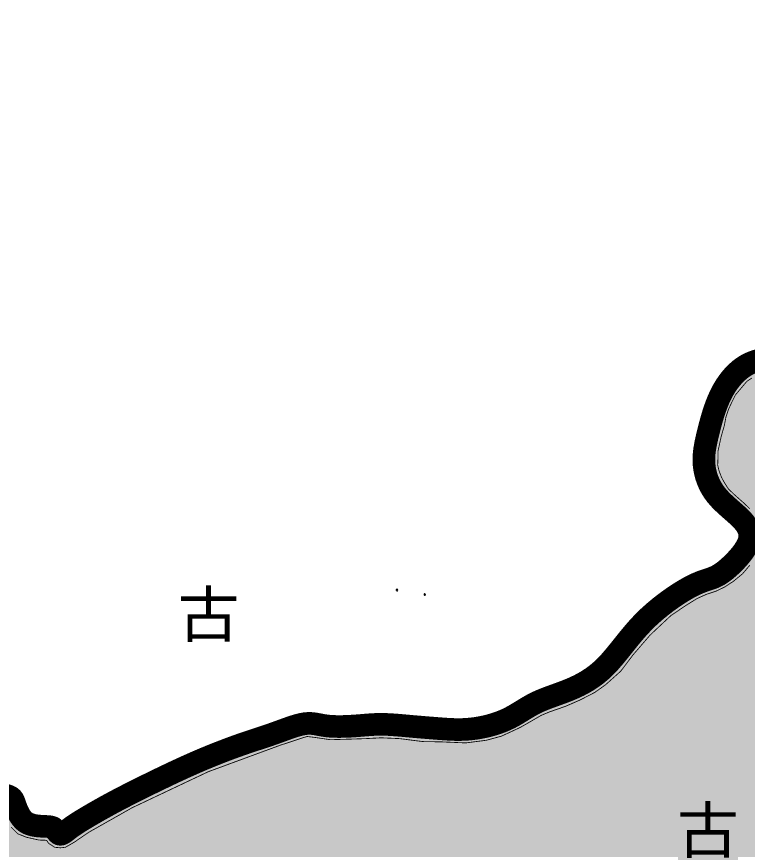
# Model space of a CAD drawing. Extents: x 13573007 to 22079938, y 2388446 to 8397471.
# Drawn here: x 18305252 to 19179225, y 6317948 to 7313875 of the extents above; entities that cross this region are included whole.
import ezdxf

# ---------------------------------------------------------------- set-up
doc = ezdxf.new("R2010")
doc.units = 0
doc.header["$MEASUREMENT"] = 0
for name, color, linetype in [('5黄河中游经济区', 30, 'CONTINUOUS'), ('BOUNDY', 13, 'CONTINUOUS'), ('注记', 7, 'CONTINUOUS'), ('海岸线', 5, 'CONTINUOUS'), ('片区', 3, 'CONTINUOUS')]:
    doc.layers.add(name, color=color, linetype=linetype)
doc.styles.get("Standard").update_dxf_attribs({"font": 'simhei.ttf'})

msp = doc.modelspace()

# ---------------------------------------------------------------- hatches: boundary and pattern name
at = {"layer": '5黄河中游经济区'}
msp.add_hatch(color=256, dxfattribs=at).paths.add_polyline_path([(17441418, 6608166), (17491377, 6421441), (17469907, 6391040), (17494084, 6337222), (17537918, 6288939), (17537470, 6239761), (17562518, 6229479), (17633438, 6269395), (17730176, 6269395), (17769009, 6242709), (17761468, 6211830), (17707593, 6149390), (17670600, 6116803), (17732392, 6080050), (17759629, 6051654), (17765166, 6032244), (17817428, 6014555), (17821263, 5983124), (17839687, 5938418), (17868615, 5934725), (17894664, 5890953), (17954730, 5886890), (17964823, 5908028), (17945843, 5954587), (18011319, 5969124), (18082371, 5951891), (18172129, 5988138), (18216213, 5983349), (18229630, 5914380), (18140377, 5795590), (18125999, 5739600), (18207776, 5656066), (18335813, 5680286), (18427086, 5713512), (18445116, 5839094), (18495260, 5940461), (18556109, 5962424), (18588892, 5899722), (18539650, 5832632), (18530244, 5767826), (18631545, 5733187), (18706245, 5672839), (18771038, 5666645), (18808787, 5688044), (18821745, 5724086), (18835267, 5744359), (18834140, 5790538), (18878650, 5837842), (18942316, 5921188), (19027898, 5952203), (19085793, 5990993), (19101380, 5963649), (19156731, 6011342), (19199039, 6013568), (19253580, 6112559), (19298029, 6110953), (19332810, 6136497), (19426799, 6150312), (19462045, 6188304), (19436707, 6251666), (19436129, 6325077), (19459748, 6335775), (19471708, 6394714), (19525868, 6434801), (19549862, 6409104), (19547463, 6354285), (19571458, 6346748), (19666751, 6398483), (19684576, 6381352), (19725367, 6415271), (19771185, 6420498), (19798950, 6498272), (19892873, 6526024), (19917210, 6474289), (19952732, 6431589), (19952344, 6396514), (19938501, 6386205), (19962658, 6341442), (20014227, 6332218), (20077468, 6347953), (20087364, 6379729), (20077246, 6428577), (20077789, 6488804), (20088917, 6502097), (20120130, 6489346), (20150258, 6419625), (20165729, 6414199), (20218123, 6485085), (20358372, 6566289), (20391861, 6599686), (20434724, 6617435), (20481262, 6622638), (20563927, 6703734), (20525563, 6810828), (20471781, 6896589), (20399236, 6853083), (20380975, 6865835), (20361713, 6899840), (20340162, 6955964), (20342619, 7032091), (20316258, 7081893), (20294160, 7095248), (20303415, 7137004), (20340938, 7114251), (20359950, 7118501), (20389718, 7103499), (20408480, 7125502), (20405978, 7159507), (20427949, 7188223), (20418736, 7233517), (20468726, 7265135), (20483340, 7291464), (20469989, 7309317), (20437259, 7299580), (20400313, 7275655), (20373254, 7316744), (20347303, 7357467), (20379139, 7416072), (20487024, 7544587), (20508097, 7555552), (20520748, 7541667), (20541013, 7517956), (20552026, 7530248), (20534405, 7627244), (20560502, 7684503), (20584576, 7716009), (20581089, 7826323), (20627706, 7992117), (20618365, 8016097), (20545074, 8085988), (20526603, 8084078), (20465716, 8030347), (20382916, 8021010), (20344400, 7999942), (20302991, 8027004), (20270792, 8131177), (20258109, 8151770), (20212215, 8172975), (20168113, 8154697), (20131002, 8171093), (20140145, 8199047), (20158163, 8231302), (20133667, 8293946), (20062289, 8281547), (20042529, 8250386), (20002192, 8200391), (19994662, 8185339), (20047370, 8175932), (20061084, 8149322), (20068976, 8111376), (20052911, 8073585), (20016574, 8013247), (19932493, 7815704), (19953006, 7791686), (19945387, 7750679), (19910808, 7737791), (19873298, 7719045), (19829928, 7678039), (19771319, 7663979), (19722088, 7676281), (19678717, 7695613), (19658204, 7646991), (19616599, 7527116), (19600775, 7486110), (19590811, 7445103), (19573815, 7408783), (19580848, 7376564), (19614255, 7356060), (19647075, 7382422), (19688688, 7386522), (19715648, 7385937), (19742022, 7370706), (19767809, 7361918), (19784220, 7380078), (19798286, 7405854), (19826505, 7422894), (19851034, 7424600), (19877408, 7424600), (19891474, 7416984), (19910229, 7407611), (19924295, 7399996), (19938361, 7382422), (19962390, 7370120), (19977043, 7354889), (19996383, 7337314), (20018069, 7317983), (20040340, 7302166), (20052648, 7286935), (20057337, 7269361), (20067222, 7246154), (20070153, 7229166), (20070739, 7215692), (20061361, 7205733), (20042606, 7202218), (20018577, 7198118), (20000994, 7195189), (19962899, 7209248), (19938283, 7202804), (19881432, 7196946), (19848612, 7184058), (19827512, 7172928), (19800552, 7169413), (19780626, 7150081), (19753079, 7133093), (19732566, 7125477), (19710295, 7113761), (19693776, 7102913), (19676888, 7079199), (19673372, 7054009), (19664580, 7038192), (19655789, 7021789), (19635276, 7010659), (19624726, 7001286), (19603627, 6984883), (19580990, 6971674), (19555789, 6962887), (19530587, 6960544), (19510074, 6961716), (19496008, 6962301), (19481356, 6954686), (19473736, 6937112), (19454982, 6914851), (19429194, 6889661), (19405164, 6871501), (19385237, 6853341), (19359449, 6845725), (19341867, 6845725), (19325456, 6846311), (19304357, 6850412), (19290291, 6859785), (19270950, 6867986), (19249851, 6879702), (19233441, 6893176), (19215858, 6898448), (19188898, 6893762), (19167213, 6877359), (19149630, 6853341), (19141425, 6821122), (19132991, 6780408), (19147057, 6751118), (19157606, 6735301), (19174603, 6720656), (19181636, 6708354), (19187497, 6698395), (19187497, 6683164), (19181636, 6670276), (19172259, 6659146), (19162295, 6645672), (19146471, 6636299), (19122441, 6627512), (19097825, 6611695), (19073796, 6594121), (19050939, 6577133), (19002293, 6517966), (18967128, 6499806), (18926688, 6485747), (18893281, 6465243), (18852619, 6450502), (18820168, 6452626), (18763318, 6454969), (18726394, 6456726), (18684196, 6457898), (18654305, 6460241), (18625587, 6453212), (18579872, 6436223), (18523608, 6415134), (18455036, 6381157), (18420572, 6364432), (18382361, 6340151), (18363020, 6328434), (18350126, 6329020), (18335474, 6334878), (18324924, 6336636), (18311444, 6340151), (18301014, 6359023), (18288120, 6374840), (18262332, 6374840), (18232441, 6377769), (18178521, 6383627), (18159180, 6392414), (18128118, 6411746), (18098227, 6428149), (18058959, 6446309), (18034930, 6451581), (18010314, 6459782), (17996248, 6477357), (17984526, 6498446), (17952878, 6509576), (17926504, 6519535), (17899544, 6531837), (17879617, 6537109), (17845038, 6547068), (17812664, 6550096), (17771060, 6549510), (17748793, 6547167), (17731800, 6548924), (17689024, 6553611), (17648114, 6561816), (17610503, 6570013), (17571829, 6576457), (17530224, 6587002), (17497410, 6594617), (17475143, 6602233), (17454633, 6608677), (17439398, 6615706)])

# ---------------------------------------------------------------- linework, layer by layer
at = {"layer": 'BOUNDY', "linetype": 'Continuous', "ltscale": 5, "const_width": 27075, "flags": 128}
msp.add_lwpolyline([(19193901, 6903206), (19189808, 6902082), (19185751, 6900667), (19181740, 6898930), (19177788, 6896842), (19173906, 6894374), (19170106, 6891502), (19166405, 6888238), (19162822, 6884602), (19159376, 6880614), (19156083, 6876293), (19152962, 6871658), (19150032, 6866730), (19147310, 6861527), (19144810, 6856077), (19142520, 6850436), (19140425, 6844668), (19138510, 6838836), (19136757, 6833004), (19135151, 6827236), (19133677, 6821595), (19132317, 6816145), (19131064, 6810932), (19129939, 6805934), (19128970, 6801109), (19128185, 6796416), (19127614, 6791816), (19127283, 6787267), (19127223, 6782729), (19127461, 6778161), (19128023, 6773535), (19128922, 6768869), (19130170, 6764192), (19131775, 6759535), (19133750, 6754927), (19136105, 6750400), (19138849, 6745982), (19141995, 6741704), (19145531, 6737588), (19149370, 6733628), (19153399, 6729809), (19157511, 6726119), (19161595, 6722541), (19165541, 6719063), (19169239, 6715671), (19172579, 6712349), (19175467, 6709083), (19177867, 6705850), (19179761, 6702625), (19181127, 6699384), (19181946, 6696101), (19182198, 6692753), (19181863, 6689315), (19180921, 6685763), (19179372, 6682085), (19177297, 6678325), (19174794, 6674542), (19171964, 6670793), (19168907, 6667137), (19165723, 6663630), (19162511, 6660331), (19159372, 6657298), (19156384, 6654575), (19153539, 6652153), (19150809, 6650009), (19148165, 6648120), (19145579, 6646463), (19143021, 6645017), (19140463, 6643757), (19137876, 6642662), (19135223, 6641696), (19132439, 6640775), (19129448, 6639800), (19126176, 6638674), (19122548, 6637299), (19118492, 6635579), (19113931, 6633416), (19108792, 6630712), (19103033, 6627393), (19096750, 6623480), (19090069, 6619017), (19083120, 6614050), (19076028, 6608621), (19068924, 6602775), (19061933, 6596558), (19055184, 6590012), (19048776, 6583193), (19042683, 6576203), (19036854, 6569152), (19031234, 6562153), (19025770, 6555317), (19020409, 6548756), (19015097, 6542582), (19009781, 6536906), (19004418, 6531812), (18999009, 6527276), (18993569, 6523243), (18988108, 6519661), (18982640, 6516476), (18977178, 6513635), (18971733, 6511085), (18966319, 6508772), (18960949, 6506645), (18955639, 6504656), (18950408, 6502759), (18945273, 6500908), (18940252, 6499057), (18935363, 6497159), (18930622, 6495169), (18926049, 6493040), (18921648, 6490741), (18917376, 6488304), (18913179, 6485775), (18909001, 6483200), (18904787, 6480624), (18900482, 6478095), (18896032, 6475658), (18891380, 6473360), (18886490, 6471239), (18881394, 6469309), (18876141, 6467574), (18870781, 6466040), (18865364, 6464711), (18859941, 6463594), (18854560, 6462693), (18849271, 6462014), (18844115, 6461557), (18839088, 6461297), (18834179, 6461209), (18829375, 6461262), (18824663, 6461428), (18820032, 6461680), (18815469, 6461988), (18810961, 6462325), (18806497, 6462666), (18802067, 6463010), (18797662, 6463357), (18793273, 6463709), (18788892, 6464069), (18784509, 6464437), (18780115, 6464815), (18775703, 6465206), (18771266, 6465608), (18766818, 6466009), (18762377, 6466391), (18757961, 6466740), (18753587, 6467038), (18749273, 6467272), (18745036, 6467423), (18740895, 6467477), (18736859, 6467424), (18732904, 6467276), (18728998, 6467054), (18725109, 6466777), (18721205, 6466464), (18717255, 6466135), (18713227, 6465809), (18709088, 6465506), (18704822, 6465244), (18700468, 6465037), (18696083, 6464897), (18691720, 6464837), (18687437, 6464869), (18683286, 6465007), (18679325, 6465261), (18675608, 6465646), (18672167, 6466160), (18668947, 6466751), (18665870, 6467354), (18662857, 6467901), (18659830, 6468328), (18656710, 6468569), (18653419, 6468557), (18649879, 6468228), (18646033, 6467535), (18641907, 6466518), (18637549, 6465234), (18633009, 6463743), (18628334, 6462102), (18623571, 6460371), (18618771, 6458608), (18613979, 6456872), (18609231, 6455206), (18604500, 6453597), (18599746, 6452014), (18594928, 6450429), (18590006, 6448812), (18584940, 6447134), (18579689, 6445366), (18574212, 6443478), (18568482, 6441447), (18562518, 6439277), (18556354, 6436975), (18550023, 6434551), (18543556, 6432014), (18536988, 6429373), (18530350, 6426636), (18523675, 6423813), (18516993, 6420913), (18510323, 6417951), (18503683, 6414940), (18497088, 6411897), (18490554, 6408836), (18484099, 6405772), (18477739, 6402720), (18471490, 6399694), (18465368, 6396709), (18459390, 6393773), (18453571, 6390893), (18447928, 6388077), (18442476, 6385332), (18437232, 6382664), (18432211, 6380083), (18427430, 6377593), (18422896, 6375200), (18418589, 6372895), (18414481, 6370665), (18410543, 6368497), (18406747, 6366379), (18403064, 6364298), (18399467, 6362243), (18395926, 6360200), (18392423, 6358160), (18388975, 6356130), (18385609, 6354117), (18382351, 6352131), (18379228, 6350180), (18376267, 6348273), (18373493, 6346419), (18370935, 6344628), (18368611, 6342912), (18366510, 6341304), (18364616, 6339841), (18362910, 6338560), (18361374, 6337500), (18359992, 6336696), (18358745, 6336187), (18357616, 6336009), (18356587, 6336182), (18355641, 6336658), (18354764, 6337372), (18353938, 6338258), (18353147, 6339250), (18352376, 6340282), (18351607, 6341290), (18350826, 6342206), (18350011, 6342981), (18349124, 6343615), (18348123, 6344125), (18346965, 6344527), (18345608, 6344836), (18344009, 6345070), (18342127, 6345243), (18339917, 6345373), (18337360, 6345481), (18334519, 6345619), (18331479, 6345847), (18328327, 6346222), (18325146, 6346802), (18322022, 6347648), (18319041, 6348816), (18316287, 6350365), (18313829, 6352330), (18311660, 6354648), (18309758, 6357232), (18308098, 6359996), (18306659, 6362851), (18305416, 6365711), (18304347, 6368490), (18303428, 6371100), (18302617, 6373470), (18301798, 6375588), (18300836, 6377457), (18299598, 6379081), (18297948, 6380464), (18295751, 6381609), (18292874, 6382521), (18289180, 6383201)], dxfattribs=at)
at = {"layer": '海岸线', "color": 5}
for points in [[(18760999, 6627970), (18760844, 6628406), (18760448, 6628647), (18759989, 6628583), (18759674, 6628244), (18759643, 6627782), (18759911, 6627404), (18760357, 6627281), (18760781, 6627466), (18760999, 6627970)], [(18793943, 6622902), (18793580, 6623177), (18793140, 6623056), (18792969, 6622634), (18793199, 6622241), (18793652, 6622185), (18793972, 6622510), (18793943, 6622902)]]:
    msp.add_lwpolyline(points, dxfattribs=at)
at = {"layer": '片区', "color": 51, "const_width": 1000, "flags": 128}
for points in [[(19184548, 6881596), (19178755, 6877746), (19174910, 6873250), (19164938, 6861364), (19161080, 6853663), (19156582, 6844025), (19153698, 6835360), (19151763, 6825084), (19147905, 6811596), (19144060, 6793938), (19144060, 6784627), (19143740, 6777557), (19145342, 6770820), (19148238, 6763112), (19151122, 6757651), (19156582, 6748978), (19163657, 6742241), (19174830, 6732339), (19182226, 6725276)], [(19182226, 6657851), (19173549, 6647575), (19162629, 6638583), (19152337, 6631839), (19141737, 6626697), (19130804, 6623166), (19119244, 6618032), (19104773, 6609040), (19087753, 6597481), (19069585, 6580500), (19062509, 6573756), (19042592, 6550638), (19027815, 6531051), (19009499, 6514669), (18996324, 6505358), (18977995, 6496047), (18961616, 6488984), (18942326, 6482240), (18932367, 6478063), (18920807, 6471326), (18907297, 6463618), (18897659, 6459122), (18885138, 6453342), (18867210, 6448449), (18842460, 6445245), (18812584, 6446528), (18791052, 6446847), (18763406, 6450379), (18741233, 6451343), (18722597, 6450379), (18703321, 6449741), (18680507, 6449095), (18662832, 6451662), (18652540, 6452946), (18644517, 6450379), (18619874, 6442242), (18534386, 6410770), (18443450, 6367746), (18391562, 6338397), (18374208, 6326519), (18363595, 6320421), (18357495, 6319775), (18350740, 6320421), (18343358, 6325236), (18341102, 6328767), (18331784, 6329086), (18317327, 6332299), (18306727, 6336476), (18298691, 6344503)]]:
    msp.add_lwpolyline(points, dxfattribs=at)

# ---------------------------------------------------------------- texts
at = {"layer": '注记', "linetype": 'Continuous', "char_height": 54150, "width": 99277.51, "attachment_point": 1}
for insert in [(18497806, 6626003), (19095144, 6367748)]:
    msp.add_mtext('\\fￋￎￌﾣﾤ|b0|i0|c134|p54;古', dxfattribs=dict(at, insert=insert))

doc.saveas('drawing.dxf')
